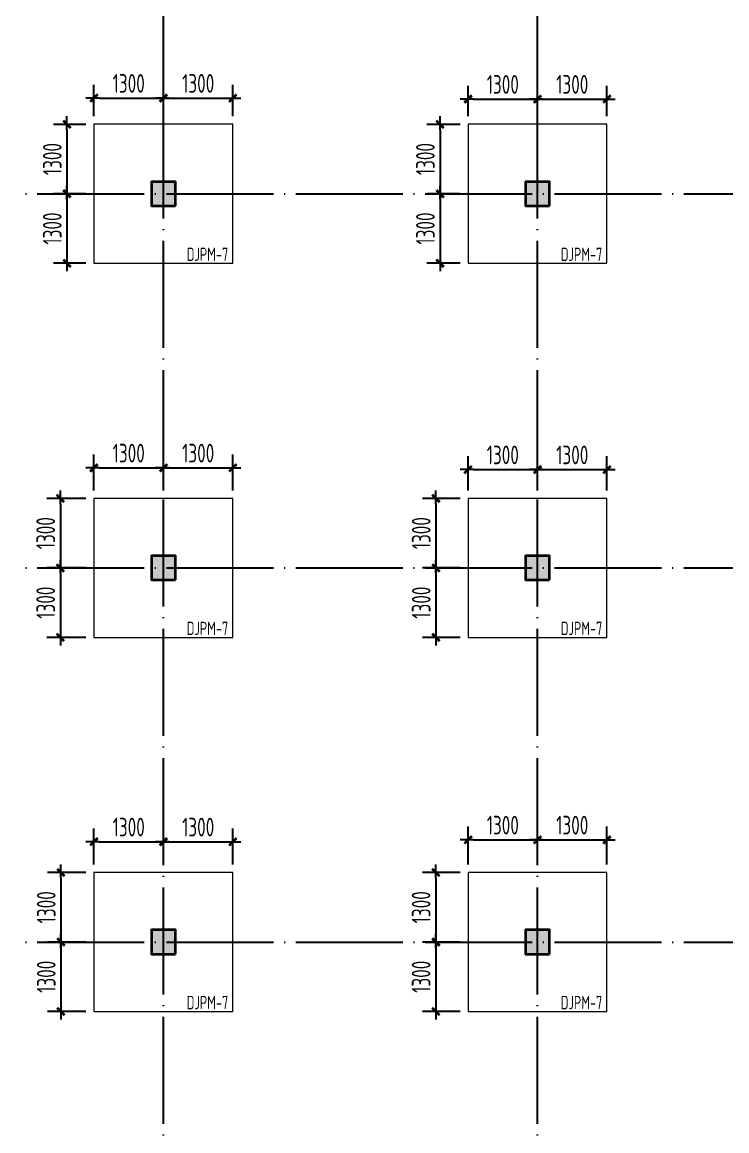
# Model space of a CAD drawing. Extents: x 8243024 to 8945023, y 669070 to 951310.
# Drawn here: x 8294599 to 8307786, y 724167 to 744911 of the extents above; entities that cross this region are included whole.
import ezdxf
from ezdxf.enums import TextEntityAlignment as Align

# ---------------------------------------------------------------- set-up
doc = ezdxf.new("R2010")
doc.units = 0
doc.header["$LTSCALE"] = 1000
doc.linetypes.add('DOTE', pattern=[2.42, 2, -0.2, 0.02, -0.2])
doc.layers.get('0').update_dxf_attribs({"linetype": 'CONTINUOUS'})
doc.layers.get('Defpoints').update_dxf_attribs({"linetype": 'CONTINUOUS'})
for name, color, linetype, lineweight in [('1505', 2, 'CONTINUOUS', 18), ('1526', 7, 'CONTINUOUS', 18), ('柱', 2, 'CONTINUOUS', 35)]:
    doc.layers.add(name, color=color, linetype=linetype, lineweight=lineweight)
for name, color, linetype in [('DIM', 3, 'CONTINUOUS'), ('DOTE', 1, 'DOTE'), ('柱涂实', 54, 'CONTINUOUS')]:
    doc.layers.add(name, color=color, linetype=linetype)
doc.styles.add('PkpmHz', font='Pkpmeng', dxfattribs={"width": 0.7, "bigfont": 'hztxt'})
doc.styles.add('TSSD_Dimension', font='Tssdeng.shx', dxfattribs={"width": 0.7, "bigfont": 'tssdchn.shx'})
doc.dimstyles.new('TSSD_100_100$0', dxfattribs={"dimtxt": 350, "dimasz": 100, "dimexe": 250, "dimexo": 150, "dimgap": 100, "dimtad": 1, "dimdec": 0, "dimzin": 0, "dimdsep": 46, "dimtxsty": 'TSSD_Dimension', "dimblk": '_TSDBK', "dimblk1": '_TSDBK', "dimblk2": '_TSDBK', "dimsah": 1, "dimcen": 0, "dimclrt": 7, "dimadec": 0, "dimazin": 0, "dimtfac": 1, "dimtdec": 0, "dimtix": 1, "dimtmove": 2, "dimatfit": 3, "dimldrblk": '_TSDBK', "dimfxl": 0, "dimtolj": 1, "dimtzin": 0, "dimarcsym": 0})

# ---------------------------------------------------------------- blocks, each defined once
blk = doc.blocks.new('_TSDBK')
blk.add_line((-1, 0), (1.5, 0))
at = {"const_width": 0.5}
blk.add_lwpolyline([(-0.7, -0.7), (0.7, 0.7)], dxfattribs=at)
blk = doc.blocks.new('*D3298')
at = {"layer": 'Defpoints', "color": 0}
for p in [(8295943, 742999), (8295438, 741699), (8295943, 741699)]:
    blk.add_point(p, dxfattribs=at)
at = {"layer": 'DIM', "color": 0, "lineweight": -2}
for p, q in [((8295793, 742999), (8295188, 742999)), ((8295438, 742899), (8295438, 741799)), ((8295793, 741699), (8295188, 741699))]:
    blk.add_line(p, q, dxfattribs=at)
at = {"layer": 'DIM', "color": 0, "lineweight": -2, "xscale": 100, "yscale": 100, "zscale": 100}
for p, rotation in [((8295438, 742999), 90), ((8295438, 741699), 270)]:
    blk.add_blockref('_TSDBK', p, dxfattribs=dict(at, rotation=rotation))
at = {"layer": 'DIM', "color": 7, "insert": (8295163, 742349), "char_height": 350, "attachment_point": 5, "rotation": 90, "style": 'TSSD_Dimension'}
blk.add_mtext('\\A1;1300', dxfattribs=at)
blk = doc.blocks.new('*D3299')
at = {"layer": 'Defpoints', "color": 0}
for p in [(8295943, 741699), (8295438, 740399), (8295943, 740399)]:
    blk.add_point(p, dxfattribs=at)
at = {"layer": 'DIM', "color": 0, "lineweight": -2}
for p, q in [((8295793, 741699), (8295188, 741699)), ((8295438, 741599), (8295438, 740499)), ((8295793, 740399), (8295188, 740399))]:
    blk.add_line(p, q, dxfattribs=at)
at = {"layer": 'DIM', "color": 0, "lineweight": -2, "xscale": 100, "yscale": 100, "zscale": 100}
for p, rotation in [((8295438, 741699), 90), ((8295438, 740399), 270)]:
    blk.add_blockref('_TSDBK', p, dxfattribs=dict(at, rotation=rotation))
at = {"layer": 'DIM', "color": 7, "insert": (8295163, 741049), "char_height": 350, "attachment_point": 5, "rotation": 90, "style": 'TSSD_Dimension'}
blk.add_mtext('\\A1;1300', dxfattribs=at)
blk = doc.blocks.new('*D3300')
at = {"layer": 'Defpoints', "color": 0}
for p in [(8297243, 743490), (8295943, 742999), (8297243, 742999)]:
    blk.add_point(p, dxfattribs=at)
at = {"layer": 'DIM', "color": 0, "lineweight": -2}
for p, q in [((8295943, 743149), (8295943, 743740)), ((8297243, 743149), (8297243, 743740)), ((8296043, 743490), (8297143, 743490))]:
    blk.add_line(p, q, dxfattribs=at)
at = {"layer": 'DIM', "color": 0, "lineweight": -2, "xscale": 100, "yscale": 100, "zscale": 100, "rotation": 180}
blk.add_blockref('_TSDBK', (8295943, 743490), dxfattribs=at)
at = {"layer": 'DIM', "color": 0, "lineweight": -2, "xscale": 100, "yscale": 100, "zscale": 100}
blk.add_blockref('_TSDBK', (8297243, 743490), dxfattribs=at)
at = {"layer": 'DIM', "color": 7, "insert": (8296593, 743765), "char_height": 350, "attachment_point": 5, "style": 'TSSD_Dimension'}
blk.add_mtext('\\A1;1300', dxfattribs=at)
blk = doc.blocks.new('*D3301')
at = {"layer": 'Defpoints', "color": 0}
for p in [(8298543, 743490), (8297243, 742999), (8298543, 742999)]:
    blk.add_point(p, dxfattribs=at)
at = {"layer": 'DIM', "color": 0, "lineweight": -2}
for p, q in [((8297243, 743149), (8297243, 743740)), ((8298543, 743149), (8298543, 743740)), ((8297343, 743490), (8298443, 743490))]:
    blk.add_line(p, q, dxfattribs=at)
at = {"layer": 'DIM', "color": 0, "lineweight": -2, "xscale": 100, "yscale": 100, "zscale": 100, "rotation": 180}
blk.add_blockref('_TSDBK', (8297243, 743490), dxfattribs=at)
at = {"layer": 'DIM', "color": 0, "lineweight": -2, "xscale": 100, "yscale": 100, "zscale": 100}
blk.add_blockref('_TSDBK', (8298543, 743490), dxfattribs=at)
at = {"layer": 'DIM', "color": 7, "insert": (8297893, 743765), "char_height": 350, "attachment_point": 5, "style": 'TSSD_Dimension'}
blk.add_mtext('\\A1;1300', dxfattribs=at)
blk = doc.blocks.new('*D3302')
at = {"layer": 'Defpoints', "color": 0}
for p in [(8302943, 742999), (8302420, 741699), (8302943, 741699)]:
    blk.add_point(p, dxfattribs=at)
at = {"layer": 'DIM', "color": 0, "lineweight": -2}
for p, q in [((8302793, 742999), (8302170, 742999)), ((8302420, 742899), (8302420, 741799)), ((8302793, 741699), (8302170, 741699))]:
    blk.add_line(p, q, dxfattribs=at)
at = {"layer": 'DIM', "color": 0, "lineweight": -2, "xscale": 100, "yscale": 100, "zscale": 100}
for p, rotation in [((8302420, 742999), 90), ((8302420, 741699), 270)]:
    blk.add_blockref('_TSDBK', p, dxfattribs=dict(at, rotation=rotation))
at = {"layer": 'DIM', "color": 7, "insert": (8302145, 742349), "char_height": 350, "attachment_point": 5, "rotation": 90, "style": 'TSSD_Dimension'}
blk.add_mtext('\\A1;1300', dxfattribs=at)
blk = doc.blocks.new('*D3303')
at = {"layer": 'Defpoints', "color": 0}
for p in [(8302943, 741699), (8302420, 740399), (8302943, 740399)]:
    blk.add_point(p, dxfattribs=at)
at = {"layer": 'DIM', "color": 0, "lineweight": -2}
for p, q in [((8302793, 741699), (8302170, 741699)), ((8302420, 741599), (8302420, 740499)), ((8302793, 740399), (8302170, 740399))]:
    blk.add_line(p, q, dxfattribs=at)
at = {"layer": 'DIM', "color": 0, "lineweight": -2, "xscale": 100, "yscale": 100, "zscale": 100}
for p, rotation in [((8302420, 741699), 90), ((8302420, 740399), 270)]:
    blk.add_blockref('_TSDBK', p, dxfattribs=dict(at, rotation=rotation))
at = {"layer": 'DIM', "color": 7, "insert": (8302145, 741049), "char_height": 350, "attachment_point": 5, "rotation": 90, "style": 'TSSD_Dimension'}
blk.add_mtext('\\A1;1300', dxfattribs=at)
blk = doc.blocks.new('*D3304')
at = {"layer": 'Defpoints', "color": 0}
for p in [(8304243, 743471), (8302943, 742999), (8304243, 742999)]:
    blk.add_point(p, dxfattribs=at)
at = {"layer": 'DIM', "color": 0, "lineweight": -2}
for p, q in [((8302943, 743149), (8302943, 743721)), ((8304243, 743149), (8304243, 743721)), ((8303043, 743471), (8304143, 743471))]:
    blk.add_line(p, q, dxfattribs=at)
at = {"layer": 'DIM', "color": 0, "lineweight": -2, "xscale": 100, "yscale": 100, "zscale": 100, "rotation": 180}
blk.add_blockref('_TSDBK', (8302943, 743471), dxfattribs=at)
at = {"layer": 'DIM', "color": 0, "lineweight": -2, "xscale": 100, "yscale": 100, "zscale": 100}
blk.add_blockref('_TSDBK', (8304243, 743471), dxfattribs=at)
at = {"layer": 'DIM', "color": 7, "insert": (8303593, 743746), "char_height": 350, "attachment_point": 5, "style": 'TSSD_Dimension'}
blk.add_mtext('\\A1;1300', dxfattribs=at)
blk = doc.blocks.new('*D3305')
at = {"layer": 'Defpoints', "color": 0}
for p in [(8305543, 743471), (8304243, 742999), (8305543, 742999)]:
    blk.add_point(p, dxfattribs=at)
at = {"layer": 'DIM', "color": 0, "lineweight": -2}
for p, q in [((8304243, 743149), (8304243, 743721)), ((8305543, 743149), (8305543, 743721)), ((8304343, 743471), (8305443, 743471))]:
    blk.add_line(p, q, dxfattribs=at)
at = {"layer": 'DIM', "color": 0, "lineweight": -2, "xscale": 100, "yscale": 100, "zscale": 100, "rotation": 180}
blk.add_blockref('_TSDBK', (8304243, 743471), dxfattribs=at)
at = {"layer": 'DIM', "color": 0, "lineweight": -2, "xscale": 100, "yscale": 100, "zscale": 100}
blk.add_blockref('_TSDBK', (8305543, 743471), dxfattribs=at)
at = {"layer": 'DIM', "color": 7, "insert": (8304893, 743746), "char_height": 350, "attachment_point": 5, "style": 'TSSD_Dimension'}
blk.add_mtext('\\A1;1300', dxfattribs=at)
blk = doc.blocks.new('*D3354')
at = {"layer": 'Defpoints', "color": 0}
for p in [(8295943, 735999), (8295314, 734699), (8295943, 734699)]:
    blk.add_point(p, dxfattribs=at)
at = {"layer": 'DIM', "color": 0, "lineweight": -2}
for p, q in [((8295793, 735999), (8295064, 735999)), ((8295314, 735899), (8295314, 734799)), ((8295793, 734699), (8295064, 734699))]:
    blk.add_line(p, q, dxfattribs=at)
at = {"layer": 'DIM', "color": 0, "lineweight": -2, "xscale": 100, "yscale": 100, "zscale": 100}
for p, rotation in [((8295314, 735999), 90), ((8295314, 734699), 270)]:
    blk.add_blockref('_TSDBK', p, dxfattribs=dict(at, rotation=rotation))
at = {"layer": 'DIM', "color": 7, "insert": (8295039, 735349), "char_height": 350, "attachment_point": 5, "rotation": 90, "style": 'TSSD_Dimension'}
blk.add_mtext('\\A1;1300', dxfattribs=at)
blk = doc.blocks.new('*D3355')
at = {"layer": 'Defpoints', "color": 0}
for p in [(8295943, 734699), (8295314, 733399), (8295943, 733399)]:
    blk.add_point(p, dxfattribs=at)
at = {"layer": 'DIM', "color": 0, "lineweight": -2}
for p, q in [((8295793, 734699), (8295064, 734699)), ((8295314, 734599), (8295314, 733499)), ((8295793, 733399), (8295064, 733399))]:
    blk.add_line(p, q, dxfattribs=at)
at = {"layer": 'DIM', "color": 0, "lineweight": -2, "xscale": 100, "yscale": 100, "zscale": 100}
for p, rotation in [((8295314, 734699), 90), ((8295314, 733399), 270)]:
    blk.add_blockref('_TSDBK', p, dxfattribs=dict(at, rotation=rotation))
at = {"layer": 'DIM', "color": 7, "insert": (8295039, 734049), "char_height": 350, "attachment_point": 5, "rotation": 90, "style": 'TSSD_Dimension'}
blk.add_mtext('\\A1;1300', dxfattribs=at)
blk = doc.blocks.new('*D3356')
at = {"layer": 'Defpoints', "color": 0}
for p in [(8297243, 736572), (8295943, 735999), (8297243, 735999)]:
    blk.add_point(p, dxfattribs=at)
at = {"layer": 'DIM', "color": 0, "lineweight": -2}
for p, q in [((8295943, 736149), (8295943, 736822)), ((8297243, 736149), (8297243, 736822)), ((8296043, 736572), (8297143, 736572))]:
    blk.add_line(p, q, dxfattribs=at)
at = {"layer": 'DIM', "color": 0, "lineweight": -2, "xscale": 100, "yscale": 100, "zscale": 100, "rotation": 180}
blk.add_blockref('_TSDBK', (8295943, 736572), dxfattribs=at)
at = {"layer": 'DIM', "color": 0, "lineweight": -2, "xscale": 100, "yscale": 100, "zscale": 100}
blk.add_blockref('_TSDBK', (8297243, 736572), dxfattribs=at)
at = {"layer": 'DIM', "color": 7, "insert": (8296593, 736847), "char_height": 350, "attachment_point": 5, "style": 'TSSD_Dimension'}
blk.add_mtext('\\A1;1300', dxfattribs=at)
blk = doc.blocks.new('*D3357')
at = {"layer": 'Defpoints', "color": 0}
for p in [(8298543, 736572), (8297243, 735999), (8298543, 735999)]:
    blk.add_point(p, dxfattribs=at)
at = {"layer": 'DIM', "color": 0, "lineweight": -2}
for p, q in [((8297243, 736149), (8297243, 736822)), ((8298543, 736149), (8298543, 736822)), ((8297343, 736572), (8298443, 736572))]:
    blk.add_line(p, q, dxfattribs=at)
at = {"layer": 'DIM', "color": 0, "lineweight": -2, "xscale": 100, "yscale": 100, "zscale": 100, "rotation": 180}
blk.add_blockref('_TSDBK', (8297243, 736572), dxfattribs=at)
at = {"layer": 'DIM', "color": 0, "lineweight": -2, "xscale": 100, "yscale": 100, "zscale": 100}
blk.add_blockref('_TSDBK', (8298543, 736572), dxfattribs=at)
at = {"layer": 'DIM', "color": 7, "insert": (8297893, 736847), "char_height": 350, "attachment_point": 5, "style": 'TSSD_Dimension'}
blk.add_mtext('\\A1;1300', dxfattribs=at)
blk = doc.blocks.new('*D3358')
at = {"layer": 'Defpoints', "color": 0}
for p in [(8302943, 735999), (8302342, 734699), (8302943, 734699)]:
    blk.add_point(p, dxfattribs=at)
at = {"layer": 'DIM', "color": 0, "lineweight": -2}
for p, q in [((8302793, 735999), (8302092, 735999)), ((8302342, 735899), (8302342, 734799)), ((8302793, 734699), (8302092, 734699))]:
    blk.add_line(p, q, dxfattribs=at)
at = {"layer": 'DIM', "color": 0, "lineweight": -2, "xscale": 100, "yscale": 100, "zscale": 100}
for p, rotation in [((8302342, 735999), 90), ((8302342, 734699), 270)]:
    blk.add_blockref('_TSDBK', p, dxfattribs=dict(at, rotation=rotation))
at = {"layer": 'DIM', "color": 7, "insert": (8302067, 735349), "char_height": 350, "attachment_point": 5, "rotation": 90, "style": 'TSSD_Dimension'}
blk.add_mtext('\\A1;1300', dxfattribs=at)
blk = doc.blocks.new('*D3359')
at = {"layer": 'Defpoints', "color": 0}
for p in [(8302943, 734699), (8302342, 733399), (8302943, 733399)]:
    blk.add_point(p, dxfattribs=at)
at = {"layer": 'DIM', "color": 0, "lineweight": -2}
for p, q in [((8302793, 734699), (8302092, 734699)), ((8302342, 734599), (8302342, 733499)), ((8302793, 733399), (8302092, 733399))]:
    blk.add_line(p, q, dxfattribs=at)
at = {"layer": 'DIM', "color": 0, "lineweight": -2, "xscale": 100, "yscale": 100, "zscale": 100}
for p, rotation in [((8302342, 734699), 90), ((8302342, 733399), 270)]:
    blk.add_blockref('_TSDBK', p, dxfattribs=dict(at, rotation=rotation))
at = {"layer": 'DIM', "color": 7, "insert": (8302067, 734049), "char_height": 350, "attachment_point": 5, "rotation": 90, "style": 'TSSD_Dimension'}
blk.add_mtext('\\A1;1300', dxfattribs=at)
blk = doc.blocks.new('*D3360')
at = {"layer": 'Defpoints', "color": 0}
for p in [(8304243, 736538), (8302943, 735999), (8304243, 735999)]:
    blk.add_point(p, dxfattribs=at)
at = {"layer": 'DIM', "color": 0, "lineweight": -2}
for p, q in [((8302943, 736149), (8302943, 736788)), ((8304243, 736149), (8304243, 736788)), ((8303043, 736538), (8304143, 736538))]:
    blk.add_line(p, q, dxfattribs=at)
at = {"layer": 'DIM', "color": 0, "lineweight": -2, "xscale": 100, "yscale": 100, "zscale": 100, "rotation": 180}
blk.add_blockref('_TSDBK', (8302943, 736538), dxfattribs=at)
at = {"layer": 'DIM', "color": 0, "lineweight": -2, "xscale": 100, "yscale": 100, "zscale": 100}
blk.add_blockref('_TSDBK', (8304243, 736538), dxfattribs=at)
at = {"layer": 'DIM', "color": 7, "insert": (8303593, 736813), "char_height": 350, "attachment_point": 5, "style": 'TSSD_Dimension'}
blk.add_mtext('\\A1;1300', dxfattribs=at)
blk = doc.blocks.new('*D3361')
at = {"layer": 'Defpoints', "color": 0}
for p in [(8305543, 736538), (8304243, 735999), (8305543, 735999)]:
    blk.add_point(p, dxfattribs=at)
at = {"layer": 'DIM', "color": 0, "lineweight": -2}
for p, q in [((8304243, 736149), (8304243, 736788)), ((8305543, 736149), (8305543, 736788)), ((8304343, 736538), (8305443, 736538))]:
    blk.add_line(p, q, dxfattribs=at)
at = {"layer": 'DIM', "color": 0, "lineweight": -2, "xscale": 100, "yscale": 100, "zscale": 100, "rotation": 180}
blk.add_blockref('_TSDBK', (8304243, 736538), dxfattribs=at)
at = {"layer": 'DIM', "color": 0, "lineweight": -2, "xscale": 100, "yscale": 100, "zscale": 100}
blk.add_blockref('_TSDBK', (8305543, 736538), dxfattribs=at)
at = {"layer": 'DIM', "color": 7, "insert": (8304893, 736813), "char_height": 350, "attachment_point": 5, "style": 'TSSD_Dimension'}
blk.add_mtext('\\A1;1300', dxfattribs=at)
blk = doc.blocks.new('*D3414')
at = {"layer": 'Defpoints', "color": 0}
for p in [(8295943, 728999), (8295325, 727699), (8295943, 727699)]:
    blk.add_point(p, dxfattribs=at)
at = {"layer": 'DIM', "color": 0, "lineweight": -2}
for p, q in [((8295793, 728999), (8295075, 728999)), ((8295325, 728899), (8295325, 727799)), ((8295793, 727699), (8295075, 727699))]:
    blk.add_line(p, q, dxfattribs=at)
at = {"layer": 'DIM', "color": 0, "lineweight": -2, "xscale": 100, "yscale": 100, "zscale": 100}
for p, rotation in [((8295325, 728999), 90), ((8295325, 727699), 270)]:
    blk.add_blockref('_TSDBK', p, dxfattribs=dict(at, rotation=rotation))
at = {"layer": 'DIM', "color": 7, "insert": (8295050, 728349), "char_height": 350, "attachment_point": 5, "rotation": 90, "style": 'TSSD_Dimension'}
blk.add_mtext('\\A1;1300', dxfattribs=at)
blk = doc.blocks.new('*D3415')
at = {"layer": 'Defpoints', "color": 0}
for p in [(8295943, 727699), (8295325, 726399), (8295943, 726399)]:
    blk.add_point(p, dxfattribs=at)
at = {"layer": 'DIM', "color": 0, "lineweight": -2}
for p, q in [((8295793, 727699), (8295075, 727699)), ((8295325, 727599), (8295325, 726499)), ((8295793, 726399), (8295075, 726399))]:
    blk.add_line(p, q, dxfattribs=at)
at = {"layer": 'DIM', "color": 0, "lineweight": -2, "xscale": 100, "yscale": 100, "zscale": 100}
for p, rotation in [((8295325, 727699), 90), ((8295325, 726399), 270)]:
    blk.add_blockref('_TSDBK', p, dxfattribs=dict(at, rotation=rotation))
at = {"layer": 'DIM', "color": 7, "insert": (8295050, 727049), "char_height": 350, "attachment_point": 5, "rotation": 90, "style": 'TSSD_Dimension'}
blk.add_mtext('\\A1;1300', dxfattribs=at)
blk = doc.blocks.new('*D3416')
at = {"layer": 'Defpoints', "color": 0}
for p in [(8297243, 729575), (8295943, 728999), (8297243, 728999)]:
    blk.add_point(p, dxfattribs=at)
at = {"layer": 'DIM', "color": 0, "lineweight": -2}
for p, q in [((8295943, 729149), (8295943, 729825)), ((8297243, 729149), (8297243, 729825)), ((8296043, 729575), (8297143, 729575))]:
    blk.add_line(p, q, dxfattribs=at)
at = {"layer": 'DIM', "color": 0, "lineweight": -2, "xscale": 100, "yscale": 100, "zscale": 100, "rotation": 180}
blk.add_blockref('_TSDBK', (8295943, 729575), dxfattribs=at)
at = {"layer": 'DIM', "color": 0, "lineweight": -2, "xscale": 100, "yscale": 100, "zscale": 100}
blk.add_blockref('_TSDBK', (8297243, 729575), dxfattribs=at)
at = {"layer": 'DIM', "color": 7, "insert": (8296593, 729850), "char_height": 350, "attachment_point": 5, "style": 'TSSD_Dimension'}
blk.add_mtext('\\A1;1300', dxfattribs=at)
blk = doc.blocks.new('*D3417')
at = {"layer": 'Defpoints', "color": 0}
for p in [(8298543, 729575), (8297243, 728999), (8298543, 728999)]:
    blk.add_point(p, dxfattribs=at)
at = {"layer": 'DIM', "color": 0, "lineweight": -2}
for p, q in [((8297243, 729149), (8297243, 729825)), ((8298543, 729149), (8298543, 729825)), ((8297343, 729575), (8298443, 729575))]:
    blk.add_line(p, q, dxfattribs=at)
at = {"layer": 'DIM', "color": 0, "lineweight": -2, "xscale": 100, "yscale": 100, "zscale": 100, "rotation": 180}
blk.add_blockref('_TSDBK', (8297243, 729575), dxfattribs=at)
at = {"layer": 'DIM', "color": 0, "lineweight": -2, "xscale": 100, "yscale": 100, "zscale": 100}
blk.add_blockref('_TSDBK', (8298543, 729575), dxfattribs=at)
at = {"layer": 'DIM', "color": 7, "insert": (8297893, 729850), "char_height": 350, "attachment_point": 5, "style": 'TSSD_Dimension'}
blk.add_mtext('\\A1;1300', dxfattribs=at)
blk = doc.blocks.new('*D3418')
at = {"layer": 'Defpoints', "color": 0}
for p in [(8302943, 728999), (8302340, 727699), (8302943, 727699)]:
    blk.add_point(p, dxfattribs=at)
at = {"layer": 'DIM', "color": 0, "lineweight": -2}
for p, q in [((8302793, 728999), (8302090, 728999)), ((8302340, 728899), (8302340, 727799)), ((8302793, 727699), (8302090, 727699))]:
    blk.add_line(p, q, dxfattribs=at)
at = {"layer": 'DIM', "color": 0, "lineweight": -2, "xscale": 100, "yscale": 100, "zscale": 100}
for p, rotation in [((8302340, 728999), 90), ((8302340, 727699), 270)]:
    blk.add_blockref('_TSDBK', p, dxfattribs=dict(at, rotation=rotation))
at = {"layer": 'DIM', "color": 7, "insert": (8302065, 728349), "char_height": 350, "attachment_point": 5, "rotation": 90, "style": 'TSSD_Dimension'}
blk.add_mtext('\\A1;1300', dxfattribs=at)
blk = doc.blocks.new('*D3419')
at = {"layer": 'Defpoints', "color": 0}
for p in [(8302943, 727699), (8302340, 726399), (8302943, 726399)]:
    blk.add_point(p, dxfattribs=at)
at = {"layer": 'DIM', "color": 0, "lineweight": -2}
for p, q in [((8302793, 727699), (8302090, 727699)), ((8302340, 727599), (8302340, 726499)), ((8302793, 726399), (8302090, 726399))]:
    blk.add_line(p, q, dxfattribs=at)
at = {"layer": 'DIM', "color": 0, "lineweight": -2, "xscale": 100, "yscale": 100, "zscale": 100}
for p, rotation in [((8302340, 727699), 90), ((8302340, 726399), 270)]:
    blk.add_blockref('_TSDBK', p, dxfattribs=dict(at, rotation=rotation))
at = {"layer": 'DIM', "color": 7, "insert": (8302065, 727049), "char_height": 350, "attachment_point": 5, "rotation": 90, "style": 'TSSD_Dimension'}
blk.add_mtext('\\A1;1300', dxfattribs=at)
blk = doc.blocks.new('*D3420')
at = {"layer": 'Defpoints', "color": 0}
for p in [(8304243, 729611), (8302943, 728999), (8304243, 728999)]:
    blk.add_point(p, dxfattribs=at)
at = {"layer": 'DIM', "color": 0, "lineweight": -2}
for p, q in [((8302943, 729149), (8302943, 729861)), ((8304243, 729149), (8304243, 729861)), ((8303043, 729611), (8304143, 729611))]:
    blk.add_line(p, q, dxfattribs=at)
at = {"layer": 'DIM', "color": 0, "lineweight": -2, "xscale": 100, "yscale": 100, "zscale": 100, "rotation": 180}
blk.add_blockref('_TSDBK', (8302943, 729611), dxfattribs=at)
at = {"layer": 'DIM', "color": 0, "lineweight": -2, "xscale": 100, "yscale": 100, "zscale": 100}
blk.add_blockref('_TSDBK', (8304243, 729611), dxfattribs=at)
at = {"layer": 'DIM', "color": 7, "insert": (8303593, 729886), "char_height": 350, "attachment_point": 5, "style": 'TSSD_Dimension'}
blk.add_mtext('\\A1;1300', dxfattribs=at)
blk = doc.blocks.new('*D3421')
at = {"layer": 'Defpoints', "color": 0}
for p in [(8305543, 729611), (8304243, 728999), (8305543, 728999)]:
    blk.add_point(p, dxfattribs=at)
at = {"layer": 'DIM', "color": 0, "lineweight": -2}
for p, q in [((8304243, 729149), (8304243, 729861)), ((8305543, 729149), (8305543, 729861)), ((8304343, 729611), (8305443, 729611))]:
    blk.add_line(p, q, dxfattribs=at)
at = {"layer": 'DIM', "color": 0, "lineweight": -2, "xscale": 100, "yscale": 100, "zscale": 100, "rotation": 180}
blk.add_blockref('_TSDBK', (8304243, 729611), dxfattribs=at)
at = {"layer": 'DIM', "color": 0, "lineweight": -2, "xscale": 100, "yscale": 100, "zscale": 100}
blk.add_blockref('_TSDBK', (8305543, 729611), dxfattribs=at)
at = {"layer": 'DIM', "color": 7, "insert": (8304893, 729886), "char_height": 350, "attachment_point": 5, "style": 'TSSD_Dimension'}
blk.add_mtext('\\A1;1300', dxfattribs=at)

msp = doc.modelspace()

# ---------------------------------------------------------------- hatches: boundary and pattern name
at = {"layer": '柱涂实'}
for points in [[(8297467.7, 741474.4), (8297467.7, 741924.4), (8297017.7, 741924.4), (8297017.7, 741474.4)], [(8304467.7, 741474.4), (8304467.7, 741924.4), (8304017.7, 741924.4), (8304017.7, 741474.4)], [(8297467.7, 734474.4), (8297467.7, 734924.4), (8297017.7, 734924.4), (8297017.7, 734474.4)], [(8304467.7, 734474.4), (8304467.7, 734924.4), (8304017.7, 734924.4), (8304017.7, 734474.4)], [(8297467.7, 727474.4), (8297467.7, 727924.4), (8297017.7, 727924.4), (8297017.7, 727474.4)], [(8304467.7, 727474.4), (8304467.7, 727924.4), (8304017.7, 727924.4), (8304017.7, 727474.4)]]:
    msp.add_hatch(color=256, dxfattribs=at).paths.add_polyline_path(points)

# ---------------------------------------------------------------- linework, layer by layer
at = {"layer": '1505'}
for points in [[(8295942.7, 740399.4), (8298542.7, 740399.4), (8298542.7, 742999.4), (8295942.7, 742999.4)], [(8302942.7, 740399.4), (8305542.7, 740399.4), (8305542.7, 742999.4), (8302942.7, 742999.4)], [(8295942.7, 733399.4), (8298542.7, 733399.4), (8298542.7, 735999.4), (8295942.7, 735999.4)], [(8302942.7, 733399.4), (8305542.7, 733399.4), (8305542.7, 735999.4), (8302942.7, 735999.4)], [(8295942.7, 726399.4), (8298542.7, 726399.4), (8298542.7, 728999.4), (8295942.7, 728999.4)], [(8302942.7, 726399.4), (8305542.7, 726399.4), (8305542.7, 728999.4), (8302942.7, 728999.4)]]:
    msp.add_lwpolyline(points, close=True, dxfattribs=at)
at = {"layer": 'DOTE'}
for p, q in [((8297242.7, 712199.4), (8297242.7, 757199.4)), ((8304242.7, 712199.4), (8304242.7, 757199.4)), ((8253742.7, 741699.4), (8383042.7, 741699.4)), ((8253742.7, 734699.4), (8383042.7, 734699.4)), ((8253742.7, 727699.4), (8383042.7, 727699.4))]:
    msp.add_line(p, q, dxfattribs=at)
at = {"layer": '柱'}
for points in [[(8297467.7, 741474.4), (8297467.7, 741924.4), (8297017.7, 741924.4), (8297017.7, 741474.4)], [(8304467.7, 741474.4), (8304467.7, 741924.4), (8304017.7, 741924.4), (8304017.7, 741474.4)], [(8297467.7, 734474.4), (8297467.7, 734924.4), (8297017.7, 734924.4), (8297017.7, 734474.4)], [(8304467.7, 734474.4), (8304467.7, 734924.4), (8304017.7, 734924.4), (8304017.7, 734474.4)], [(8297467.7, 727474.4), (8297467.7, 727924.4), (8297017.7, 727924.4), (8297017.7, 727474.4)], [(8304467.7, 727474.4), (8304467.7, 727924.4), (8304017.7, 727924.4), (8304017.7, 727474.4)]]:
    msp.add_lwpolyline(points, close=True, dxfattribs=at)
at = {"layer": '柱涂实', "linetype": 'Continuous'}
for points in [[(8297467.7, 741474.4), (8297467.7, 741924.4), (8297017.7, 741924.4), (8297017.7, 741474.4)], [(8304467.7, 741474.4), (8304467.7, 741924.4), (8304017.7, 741924.4), (8304017.7, 741474.4)], [(8297467.7, 734474.4), (8297467.7, 734924.4), (8297017.7, 734924.4), (8297017.7, 734474.4)], [(8304467.7, 734474.4), (8304467.7, 734924.4), (8304017.7, 734924.4), (8304017.7, 734474.4)], [(8297467.7, 727474.4), (8297467.7, 727924.4), (8297017.7, 727924.4), (8297017.7, 727474.4)], [(8304467.7, 727474.4), (8304467.7, 727924.4), (8304017.7, 727924.4), (8304017.7, 727474.4)]]:
    msp.add_lwpolyline(points, close=True, dxfattribs=at)

# ---------------------------------------------------------------- texts
at = {"layer": '1526', "style": 'PkpmHz', "width": 0.7}
for p in [(8298455.2, 740442.4), (8305455.2, 740442.4), (8298455.2, 733442.4), (8305455.2, 733442.4), (8298455.2, 726442.4), (8305455.2, 726442.4)]:
    msp.add_text('DJPM-7', height=250, dxfattribs=at).set_placement(p, align=Align.RIGHT)

# ---------------------------------------------------------------- dimensions: what is measured, and where the dimension line sits
at = {"layer": 'DIM'}
for base, p1, p2, picture, middle in [((8297242.7, 743490.3), (8295942.7, 742999.4), (8297242.7, 742999.4), '*D3300', (8296592.7, 743765.3)), ((8298542.7, 743490.3), (8297242.7, 742999.4), (8298542.7, 742999.4), '*D3301', (8297892.7, 743765.3)), ((8304242.7, 743471.2), (8302942.7, 742999.4), (8304242.7, 742999.4), '*D3304', (8303592.7, 743746.2)), ((8305542.7, 743471.2), (8304242.7, 742999.4), (8305542.7, 742999.4), '*D3305', (8304892.7, 743746.2)), ((8297242.7, 736572.2), (8295942.7, 735999.4), (8297242.7, 735999.4), '*D3356', (8296592.7, 736847.2)), ((8298542.7, 736572.2), (8297242.7, 735999.4), (8298542.7, 735999.4), '*D3357', (8297892.7, 736847.2)), ((8304242.7, 736538.1), (8302942.7, 735999.4), (8304242.7, 735999.4), '*D3360', (8303592.7, 736813.1)), ((8305542.7, 736538.1), (8304242.7, 735999.4), (8305542.7, 735999.4), '*D3361', (8304892.7, 736813.1)), ((8297242.7, 729575.5), (8295942.7, 728999.4), (8297242.7, 728999.4), '*D3416', (8296592.7, 729850.5)), ((8298542.7, 729575.5), (8297242.7, 728999.4), (8298542.7, 728999.4), '*D3417', (8297892.7, 729850.5)), ((8304242.7, 729611.2), (8302942.7, 728999.4), (8304242.7, 728999.4), '*D3420', (8303592.7, 729886.2)), ((8305542.7, 729611.2), (8304242.7, 728999.4), (8305542.7, 728999.4), '*D3421', (8304892.7, 729886.2))]:
    dim = msp.add_linear_dim(base=base, p1=p1, p2=p2, dimstyle='TSSD_100_100$0', dxfattribs=at)
    dim.commit()
    dim.dimension.update_dxf_attribs({"geometry": picture, "text_midpoint": middle})
for base, p1, p2, picture, middle in [((8295438.1, 741699.4), (8295942.7, 742999.4), (8295942.7, 741699.4), '*D3298', (8295163.1, 742349.4)), ((8302420.3, 741699.4), (8302942.7, 742999.4), (8302942.7, 741699.4), '*D3302', (8302145.3, 742349.4)), ((8295438.1, 740399.4), (8295942.7, 741699.4), (8295942.7, 740399.4), '*D3299', (8295163.1, 741049.4)), ((8302420.3, 740399.4), (8302942.7, 741699.4), (8302942.7, 740399.4), '*D3303', (8302145.3, 741049.4)), ((8295313.7, 734699.4), (8295942.7, 735999.4), (8295942.7, 734699.4), '*D3354', (8295038.7, 735349.4)), ((8302341.8, 734699.4), (8302942.7, 735999.4), (8302942.7, 734699.4), '*D3358', (8302066.8, 735349.4)), ((8295313.7, 733399.4), (8295942.7, 734699.4), (8295942.7, 733399.4), '*D3355', (8295038.7, 734049.4)), ((8302341.8, 733399.4), (8302942.7, 734699.4), (8302942.7, 733399.4), '*D3359', (8302066.8, 734049.4)), ((8295324.9, 727699.4), (8295942.7, 728999.4), (8295942.7, 727699.4), '*D3414', (8295049.9, 728349.4)), ((8302340.4, 727699.4), (8302942.7, 728999.4), (8302942.7, 727699.4), '*D3418', (8302065.4, 728349.4)), ((8295324.9, 726399.4), (8295942.7, 727699.4), (8295942.7, 726399.4), '*D3415', (8295049.9, 727049.4)), ((8302340.4, 726399.4), (8302942.7, 727699.4), (8302942.7, 726399.4), '*D3419', (8302065.4, 727049.4))]:
    dim = msp.add_linear_dim(base=base, p1=p1, p2=p2, angle=90, dimstyle='TSSD_100_100$0', dxfattribs=at)
    dim.commit()
    dim.dimension.update_dxf_attribs({"geometry": picture, "text_midpoint": middle})

doc.saveas('drawing.dxf')
